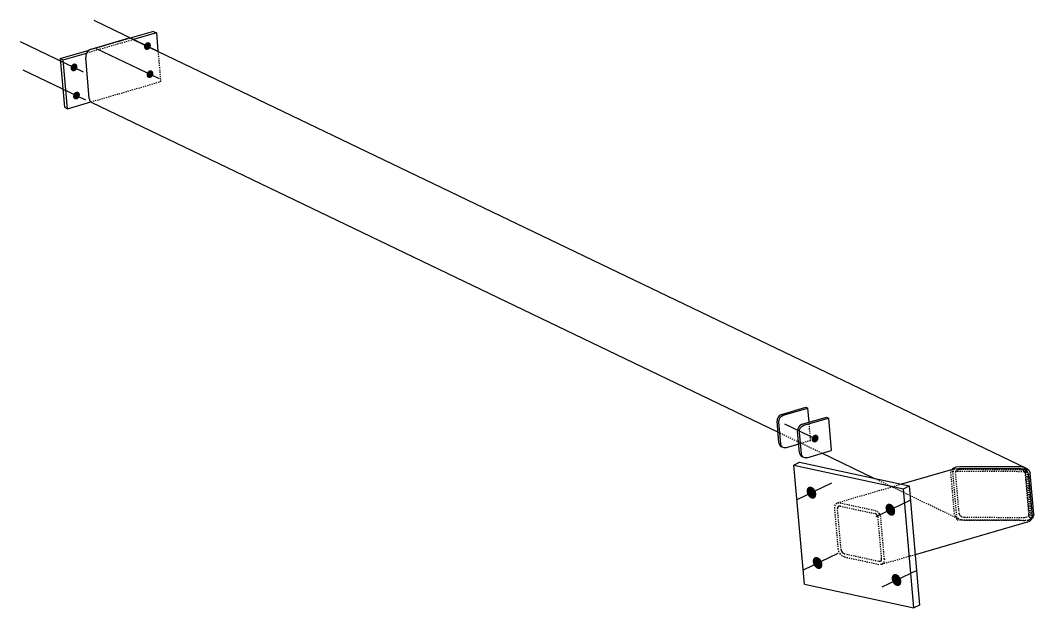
# Model space of a CAD drawing. Header units: millimetres. Extents: x 7 to 37850, y 5 to 1028.
# Drawn here: x 30401 to 32155, y 12 to 1028 of the extents above; entities that cross this region are included whole.
import ezdxf

# ---------------------------------------------------------------- set-up
doc = ezdxf.new("R2010")
doc.units = ezdxf.units.MM
doc.linetypes.add('DXK_LINE_DOT2', pattern=[3.9198, 1.9599, -1.9599])
doc.layers.add('STÅL', color=7, linetype='Continuous')

msp = doc.modelspace()

# ---------------------------------------------------------------- hatches: boundary and pattern name
at = {"layer": 'STÅL', "linetype": 'Continuous'}
for color, points in [(96, [(30615.7, 986.2), (30616.4, 987.4), (30617.4, 988.5), (30618.5, 989.4), (30619.6, 990), (30620.9, 990.4), (30622.1, 990.5), (30623.3, 990.2), (30624.4, 989.7), (30625.3, 988.9), (30626, 987.9), (30626.5, 986.7), (30626.8, 985.4), (30626.8, 984), (30626.5, 982.6), (30626, 981.2), (30625.2, 980), (30624.3, 978.9), (30623.2, 978), (30622, 977.4), (30620.8, 977), (30619.5, 976.9), (30618.4, 977.2), (30617.3, 977.7), (30616.4, 978.5), (30615.6, 979.5), (30615.1, 980.7), (30614.9, 982), (30614.9, 983.4), (30615.2, 984.8)]), (96, [(30488.5, 949.3), (30489.3, 950.5), (30490.2, 951.6), (30491.3, 952.5), (30492.5, 953.2), (30493.7, 953.5), (30494.9, 953.6), (30496.1, 953.4), (30497.2, 952.8), (30498.1, 952.1), (30498.8, 951.1), (30499.3, 949.9), (30499.6, 948.5), (30499.6, 947.1), (30499.3, 945.7), (30498.8, 944.4), (30498, 943.1), (30497.1, 942), (30496, 941.1), (30494.8, 940.5), (30493.6, 940.1), (30492.4, 940.1), (30491.2, 940.3), (30490.1, 940.8), (30489.2, 941.6), (30488.5, 942.6), (30488, 943.8), (30487.7, 945.1), (30487.7, 946.5), (30488, 947.9)]), (96, [(30620, 937.5), (30620.7, 938.7), (30621.6, 939.8), (30622.7, 940.7), (30623.9, 941.4), (30625.1, 941.7), (30626.4, 941.8), (30627.6, 941.6), (30628.6, 941), (30629.6, 940.3), (30630.3, 939.3), (30630.8, 938.1), (30631, 936.7), (30631, 935.3), (30630.7, 933.9), (30630.2, 932.6), (30629.5, 931.3), (30628.5, 930.2), (30627.5, 929.3), (30626.3, 928.7), (30625, 928.3), (30623.8, 928.3), (30622.6, 928.5), (30621.5, 929), (30620.6, 929.8), (30619.9, 930.8), (30619.4, 932), (30619.2, 933.3), (30619.2, 934.7), (30619.4, 936.1)]), (96, [(30492.8, 900.6), (30493.5, 901.9), (30494.5, 903), (30495.5, 903.8), (30496.7, 904.5), (30498, 904.8), (30499.2, 904.9), (30500.4, 904.7), (30501.5, 904.2), (30502.4, 903.4), (30503.1, 902.4), (30503.6, 901.2), (30503.8, 899.9), (30503.8, 898.5), (30503.6, 897), (30503, 895.7), (30502.3, 894.4), (30501.4, 893.3), (30500.3, 892.4), (30499.1, 891.8), (30497.9, 891.4), (30496.6, 891.4), (30495.4, 891.6), (30494.4, 892.1), (30493.4, 892.9), (30492.7, 893.9), (30492.2, 895.1), (30492, 896.4), (30492, 897.8), (30492.3, 899.2)]), (96, [(31771, 307.1), (31771.8, 308.3), (31772.7, 309.4), (31773.8, 310.3), (31775, 310.9), (31776.2, 311.3), (31777.5, 311.4), (31778.7, 311.1), (31779.7, 310.6), (31780.6, 309.8), (31781.4, 308.8), (31781.9, 307.6), (31782.1, 306.3), (31782.1, 304.9), (31781.8, 303.5), (31781.3, 302.1), (31780.6, 300.9), (31779.6, 299.8), (31778.6, 298.9), (31777.4, 298.3), (31776.1, 297.9), (31774.9, 297.8), (31773.7, 298.1), (31772.6, 298.6), (31771.7, 299.4), (31771, 300.4), (31770.5, 301.5), (31770.2, 302.9), (31770.3, 304.3), (31770.5, 305.7)]), (4, [(31776.8, 214.4), (31777.6, 212.3), (31778.1, 210.1), (31778.3, 207.9), (31778, 205.9), (31777.5, 204.2), (31776.5, 202.7), (31775.3, 201.6), (31773.9, 200.9), (31772.3, 200.6), (31770.6, 200.8), (31768.8, 201.5), (31767.1, 202.6), (31765.5, 204), (31764.1, 205.8), (31763, 207.8), (31762.1, 209.9), (31761.6, 212.1), (31761.5, 214.2), (31761.7, 216.2), (31762.3, 218), (31763.2, 219.5), (31764.4, 220.6), (31765.9, 221.3), (31767.5, 221.5), (31769.2, 221.3), (31771, 220.7), (31772.7, 219.6), (31774.2, 218.1), (31775.6, 216.4)]), (4, [(31913.3, 184.9), (31914.2, 182.8), (31914.7, 180.6), (31914.8, 178.4), (31914.6, 176.4), (31914, 174.6), (31913.1, 173.2), (31911.9, 172.1), (31910.5, 171.4), (31908.8, 171.1), (31907.1, 171.3), (31905.4, 172), (31903.6, 173), (31902.1, 174.5), (31900.7, 176.2), (31899.5, 178.2), (31898.7, 180.4), (31898.2, 182.6), (31898, 184.7), (31898.3, 186.7), (31898.8, 188.5), (31899.8, 190), (31901, 191.1), (31902.4, 191.8), (31904, 192), (31905.8, 191.8), (31907.5, 191.2), (31909.2, 190.1), (31910.8, 188.6), (31912.2, 186.9)]), (4, [(31787.4, 92.7), (31788.3, 90.6), (31788.8, 88.4), (31788.9, 86.2), (31788.7, 84.2), (31788.1, 82.5), (31787.2, 81), (31786, 79.9), (31784.5, 79.2), (31782.9, 78.9), (31781.2, 79.1), (31779.4, 79.8), (31777.7, 80.9), (31776.2, 82.3), (31774.8, 84.1), (31773.6, 86.1), (31772.8, 88.2), (31772.3, 90.4), (31772.1, 92.5), (31772.4, 94.5), (31772.9, 96.3), (31773.9, 97.8), (31775.1, 98.9), (31776.5, 99.6), (31778.1, 99.8), (31779.8, 99.6), (31781.6, 99), (31783.3, 97.9), (31784.9, 96.5), (31786.3, 94.7)]), (4, [(31924, 63.2), (31924.8, 61.1), (31925.3, 58.9), (31925.5, 56.7), (31925.2, 54.7), (31924.7, 52.9), (31923.8, 51.5), (31922.5, 50.4), (31921.1, 49.7), (31919.5, 49.4), (31917.8, 49.6), (31916, 50.3), (31914.3, 51.3), (31912.7, 52.8), (31911.3, 54.6), (31910.2, 56.5), (31909.3, 58.7), (31908.8, 60.9), (31908.7, 63), (31908.9, 65), (31909.5, 66.8), (31910.4, 68.3), (31911.6, 69.4), (31913.1, 70.1), (31914.7, 70.3), (31916.4, 70.1), (31918.2, 69.5), (31919.9, 68.4), (31921.4, 66.9), (31922.8, 65.2)])]:
    msp.add_hatch(color=color, dxfattribs=at).paths.add_polyline_path(points)

# ---------------------------------------------------------------- linework, layer by layer
at = {"layer": 'STÅL', "color": 96, "linetype": 'Continuous'}
for p, q in [((30527.8, 1028.3), (30636.5, 976.2)), ((30400.7, 991.5), (30509.4, 939.3)), ((30532.1, 979.7), (30640.8, 927.5)), ((30404.9, 942.8), (30513.6, 890.6)), ((31780.1, 302.7), (31723.8, 329.7))]:
    msp.add_line(p, q, dxfattribs=at)
at = {"layer": 'STÅL', "color": 2, "linetype": 'Continuous'}
for p, q in [((30631, 1008.9), (30591, 997.3)), ((30636.2, 1006.4), (30596.8, 995)), ((30631, 1008.9), (30636.2, 1006.4)), ((30636.2, 1006.4), (30639, 974.7)), ((30523.1, 978.4), (30587.5, 997.1)), ((30591.5, 997.3), (30587.5, 997.1)), ((30595, 995.9), (30591.5, 997.3)), ((30595, 995.9), (32142.8, 252.8)), ((30469.9, 962.2), (30519.7, 976.7)), ((30475.1, 959.7), (30515.4, 971.4)), ((30514.3, 968.7), (30513.9, 964.2)), ((30516.2, 973), (30514.3, 968.7)), ((30519.2, 976.4), (30516.2, 973)), ((30523.1, 978.4), (30519.2, 976.4)), ((30469.9, 962.2), (30477.3, 878)), ((30469.9, 962.2), (30475.1, 959.7)), ((30482.5, 875.4), (30475.1, 959.7)), ((30520.1, 893.1), (30513.9, 964.2)), ((30477.3, 878), (30482.5, 875.4)), ((30482.5, 875.4), (30522.8, 887.1)), ((30520.1, 893.1), (30521.2, 889)), ((30521.2, 889), (30523.8, 886)), ((31712, 315.6), (30523.8, 886)), ((31718, 346.4), (31760.4, 358.7)), ((31721.1, 344.9), (31763.5, 357.2)), ((31760.4, 358.7), (31763.5, 357.2)), ((31765.7, 332.8), (31763.5, 357.2)), ((31710.7, 338.3), (31710.3, 334.5)), ((31713.6, 297.1), (31710.3, 334.5)), ((31712.2, 341.9), (31710.7, 338.3)), ((31714.8, 344.7), (31712.2, 341.9)), ((31713.5, 333), (31713.8, 336.8)), ((31713.8, 336.8), (31715.4, 340.4)), ((31718, 346.4), (31714.8, 344.7)), ((31715.4, 340.4), (31718, 343.2)), ((31718, 343.2), (31721.1, 344.9)), ((31753.6, 329.3), (31796, 341.6)), ((31756.8, 327.8), (31799.2, 340)), ((31796, 341.6), (31799.2, 340)), ((31799.2, 340), (31804.1, 283.9)), ((31716.8, 295.6), (31713.5, 333)), ((31746.3, 321.2), (31746, 317.4)), ((31749.2, 280), (31746, 317.4)), ((31747.9, 324.8), (31746.3, 321.2)), ((31750.4, 327.6), (31747.9, 324.8)), ((31749.1, 315.9), (31749.4, 319.7)), ((31752.4, 278.5), (31749.1, 315.9)), ((31749.4, 319.7), (31751, 323.3)), ((31753.6, 329.3), (31750.4, 327.6)), ((31751, 323.3), (31753.6, 326.1)), ((31753.6, 326.1), (31756.8, 327.8)), ((31713.6, 297.1), (31714.6, 293.7)), ((31714.6, 293.7), (31716.7, 291.2)), ((31716.7, 291.2), (31719.8, 289.7)), ((31717.7, 292.2), (31716.8, 295.6)), ((31719.8, 289.7), (31717.7, 292.2)), ((31722.7, 288.5), (31719.8, 289.7)), ((31726.1, 288.7), (31722.7, 288.5)), ((31747.9, 295), (31726.1, 288.7)), ((31761.7, 271.6), (31804.1, 283.9)), ((31739.6, 258.9), (31749.3, 263.6)), ((31749.2, 280), (31750.2, 276.6)), ((31749.3, 263.6), (31939, 222.6)), ((31750.2, 276.6), (31752.3, 274.1)), ((31752.3, 274.1), (31755.4, 272.6)), ((31753.3, 275.1), (31752.4, 278.5)), ((31755.4, 272.6), (31753.3, 275.1)), ((31758.4, 271.4), (31755.4, 272.6)), ((31761.7, 271.6), (31758.4, 271.4)), ((31878.4, 235.7), (31787.9, 279.2)), ((31757.7, 53), (31739.6, 258.9)), ((31739.6, 258.9), (31929.3, 217.9)), ((32018.1, 252.3), (31925.7, 225.5)), ((32015.3, 253.4), (32013, 250.8)), ((32015.3, 253.4), (32020.4, 255.8)), ((32016.8, 252), (32016.8, 251.9)), ((32016.8, 252), (32017.1, 252)), ((32018.1, 252.3), (32024.4, 253.1)), ((32020.4, 255.8), (32026.7, 256.6)), ((32024.4, 253.1), (32128.6, 252.7)), ((32026.7, 256.6), (32130.9, 256.2)), ((32135, 251.8), (32128.6, 252.7)), ((32130.9, 256.2), (32137.3, 255.3)), ((32140.5, 249.3), (32135, 251.8)), ((32142.9, 251.5), (32135.7, 251.5)), ((32137.3, 255.3), (32142.8, 252.8)), ((32144.4, 245.7), (32140.5, 249.3)), ((32141.2, 248.7), (32142.9, 251.5)), ((32142.8, 252.8), (32146.7, 249.2)), ((32143.3, 246.7), (32142.9, 251.5)), ((32146.1, 241.4), (32144.4, 245.7)), ((32146.7, 249.2), (32148.3, 244.9)), ((32152.3, 170.2), (32146.1, 241.4)), ((32154.6, 173.7), (32148.3, 244.9)), ((31929.3, 217.9), (31939, 222.6)), ((31947.3, 12), (31929.3, 217.9)), ((31939, 222.6), (31957, 16.7)), ((32143, 159.9), (31949.4, 103.7)), ((32143, 159.9), (32148.2, 162.3)), ((32148.2, 162.3), (32151.4, 165.9)), ((32151.4, 165.9), (32152.3, 170.2)), ((32153.7, 169.4), (32151.7, 167.2)), ((32154.6, 173.7), (32153.7, 169.4)), ((31757.7, 53), (31947.3, 12)), ((31957, 16.7), (31947.3, 12))]:
    msp.add_line(p, q, dxfattribs=at)
at = {"layer": 'STÅL', "color": 7, "linetype": 'DXK_LINE_DOT2'}
for p, q in [((30596.8, 995), (30515.4, 971.4)), ((30591, 997.3), (30519.7, 976.7)), ((30639, 974.7), (30643.6, 922.2)), ((30522.8, 887.1), (30643.6, 922.2)), ((31768.4, 301), (31765.7, 332.8)), ((31787.9, 279.2), (31712, 315.6)), ((31768.4, 301), (31747.9, 295)), ((32011.2, 245.5), (32012.1, 249.7)), ((32013, 250.8), (32012.1, 249.7)), ((32016.8, 251.9), (32014.5, 248.5)), ((32021.9, 164.2), (32014.5, 248.5)), ((32014.5, 248.5), (32140.6, 247.9)), ((32135.7, 251.5), (32017.1, 252)), ((32019.8, 247.6), (32019.4, 245.4)), ((32021.5, 249.4), (32019.8, 247.6)), ((32024, 250.6), (32021.5, 249.4)), ((32027.1, 251), (32024, 250.6)), ((32131.4, 250.6), (32027.1, 251)), ((32134.6, 250.1), (32131.4, 250.6)), ((32137.4, 248.9), (32134.6, 250.1)), ((32139.3, 247.1), (32137.4, 248.9)), ((32140.1, 244.9), (32139.3, 247.1)), ((32140.6, 247.9), (32141.2, 248.7)), ((32148, 163.7), (32140.6, 247.9)), ((32150.3, 167.2), (32143.3, 246.7)), ((32022.9, 166.3), (31878.4, 235.7)), ((32017.4, 174.3), (32011.2, 245.5)), ((32025.6, 174.3), (32019.4, 245.4)), ((32146.3, 173.8), (32140.1, 244.9)), ((31925.7, 225.5), (31815.2, 193.4)), ((31812.3, 191.7), (31815.2, 193.4)), ((31815.2, 193.4), (31818.8, 193.5)), ((31818.8, 193.5), (31879.4, 180.4)), ((31810.2, 184.3), (31810.6, 188.5)), ((31816.4, 113.2), (31810.2, 184.3)), ((31810.6, 188.5), (31812.3, 191.7)), ((31815.2, 185.4), (31815, 183.3)), ((31821.2, 112.1), (31815, 183.3)), ((31816, 187), (31815.2, 185.4)), ((31817.5, 187.8), (31816, 187)), ((31819.3, 187.9), (31817.5, 187.8)), ((31819.3, 187.9), (31879.9, 174.8)), ((31879.4, 180.4), (31883.1, 178.8)), ((31883.1, 178.8), (31886.4, 175.6)), ((31886.4, 175.6), (31888.8, 171.6)), ((31881.7, 174), (31879.9, 174.8)), ((31883.4, 172.4), (31881.7, 174)), ((31884.6, 170.4), (31883.4, 172.4)), ((31885.1, 168.1), (31884.6, 170.4)), ((31891.4, 97), (31885.1, 168.1)), ((31888.8, 171.6), (31889.9, 167.1)), ((31896.1, 96), (31889.9, 167.1)), ((32019, 170), (32017.4, 174.3)), ((32022.9, 166.3), (32019, 170)), ((32021.9, 164.2), (32148, 163.7)), ((32028.5, 163.9), (32022.9, 166.3)), ((32025.6, 174.3), (32026.4, 172.1)), ((32026.4, 172.1), (32028.4, 170.3)), ((32028.4, 170.3), (32031.2, 169.1)), ((32034.8, 163), (32028.5, 163.9)), ((32031.2, 169.1), (32034.4, 168.6)), ((32034.4, 168.6), (32138.6, 168.2)), ((32139.1, 162.6), (32034.8, 163)), ((32138.6, 168.2), (32141.7, 168.6)), ((32145.3, 163.4), (32139.1, 162.6)), ((32141.7, 168.6), (32144.3, 169.8)), ((32144.3, 169.8), (32145.9, 171.6)), ((32150.4, 165.8), (32145.3, 163.4)), ((32145.9, 171.6), (32146.3, 173.8)), ((32148, 163.7), (32150.3, 167.2)), ((32151.7, 167.2), (32150.4, 165.8)), ((31817.5, 108.7), (31816.4, 113.2)), ((31819.9, 104.6), (31817.5, 108.7)), ((31821.2, 112.1), (31821.8, 109.9)), ((31821.8, 109.9), (31823, 107.9)), ((31823, 107.9), (31824.6, 106.3)), ((31824.6, 106.3), (31826.5, 105.5)), ((31826.5, 105.5), (31887.1, 92.4)), ((31823.2, 101.5), (31819.9, 104.6)), ((31827, 99.9), (31823.2, 101.5)), ((31827, 99.9), (31887.6, 86.8)), ((31887.1, 92.4), (31888.9, 92.4)), ((31888.9, 92.4), (31890.3, 93.3)), ((31890.3, 93.3), (31891.2, 94.9)), ((31949.4, 103.7), (31891.1, 86.8)), ((31894, 88.6), (31891.1, 86.8)), ((31891.2, 94.9), (31891.4, 97)), ((31895.8, 91.8), (31894, 88.6)), ((31896.1, 96), (31895.8, 91.8)), ((31891.1, 86.8), (31887.6, 86.8))]:
    msp.add_line(p, q, dxfattribs=at)
at = {"layer": 'STÅL', "color": 4, "linetype": 'Continuous'}
for p, q in [((31745.3, 199.3), (31805.4, 228.2)), ((31881.9, 169.7), (31942, 198.7)), ((31756, 77.6), (31816.1, 106.5)), ((31892.5, 48), (31952.6, 77))]:
    msp.add_line(p, q, dxfattribs=at)

doc.saveas('drawing.dxf')
